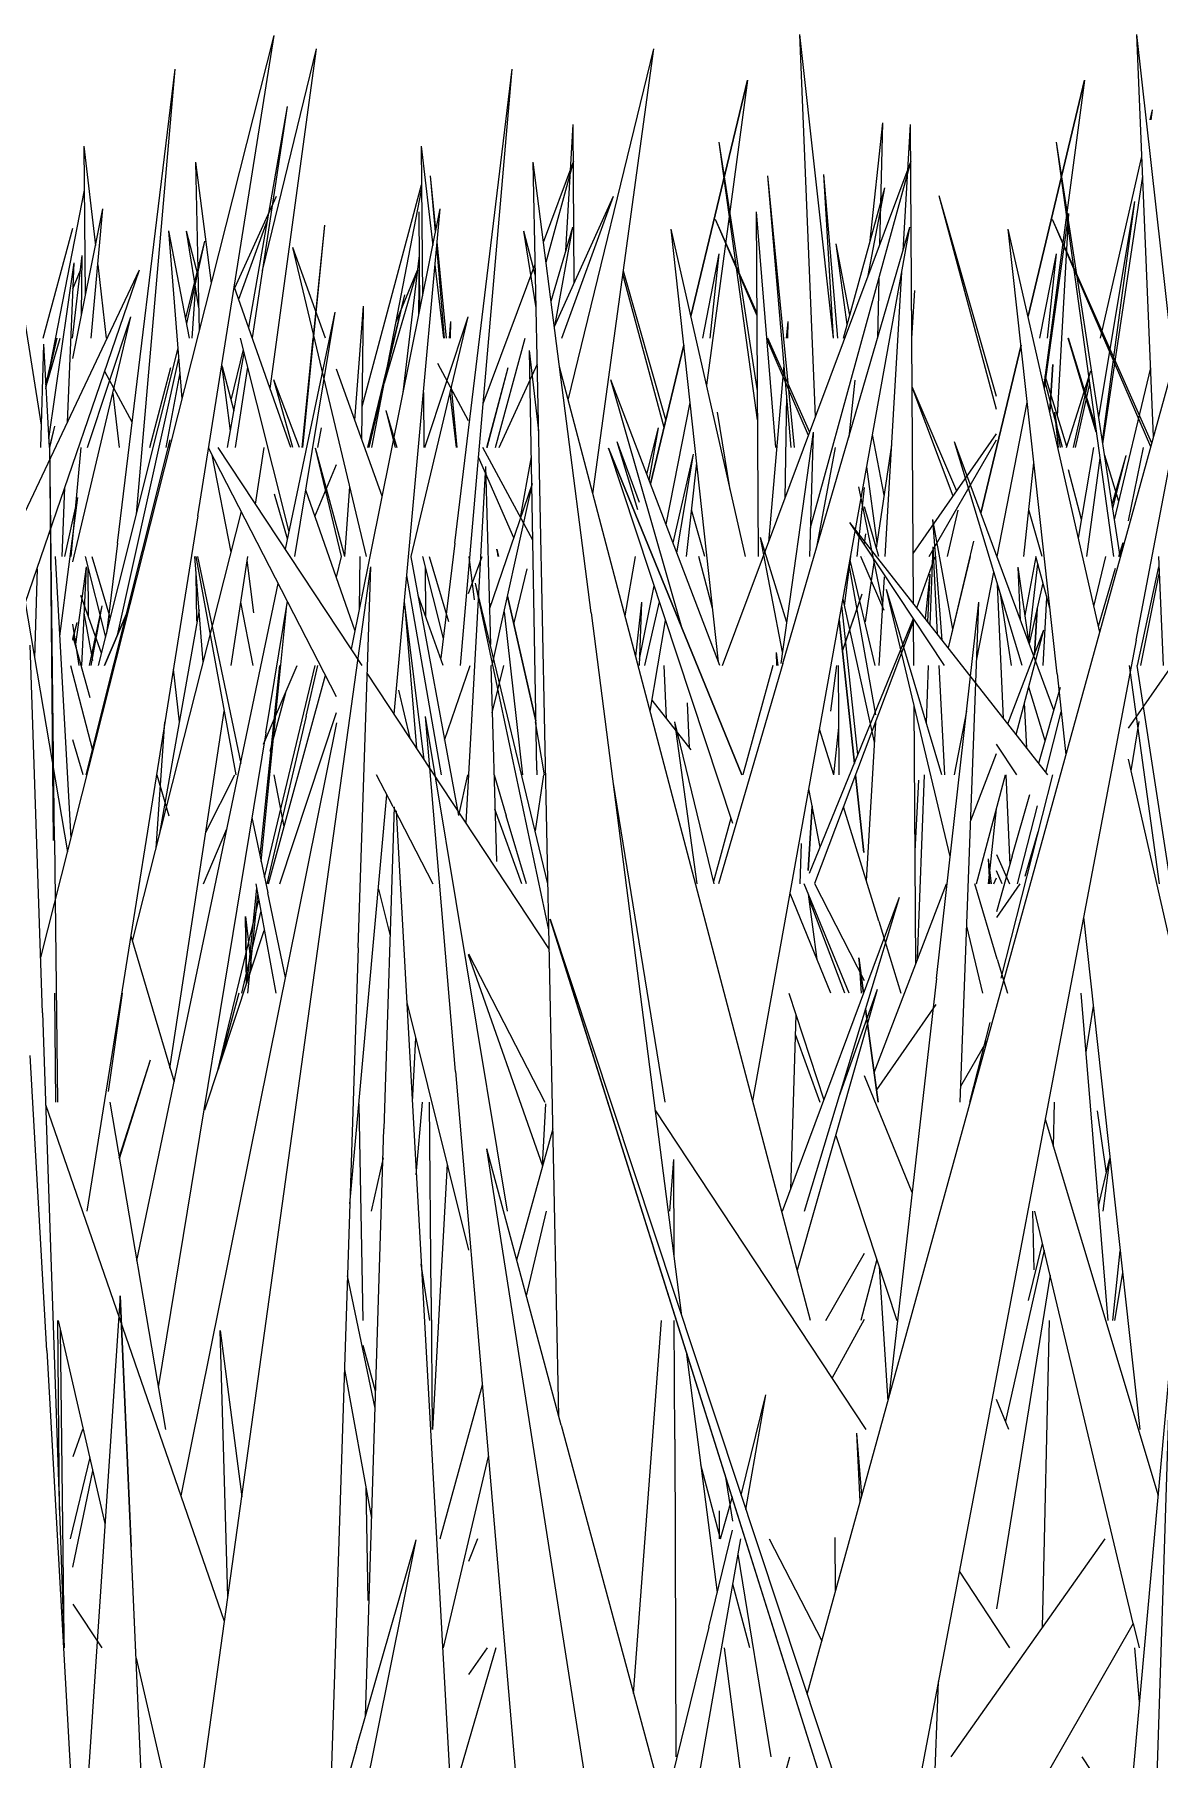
# Model space of a CAD drawing. Header units: millimetres. Extents: x -9575 to 27274, y -4387 to 11354.
# Drawn here: x -7366.38 to -7337.92, y 3072 to 3115.61 of the extents above; entities that cross this region are included whole.
import ezdxf

# ---------------------------------------------------------------- set-up
doc = ezdxf.new("R2010")
doc.units = ezdxf.units.MM
doc.layers.add('G-IMPT', color=8, linetype='Continuous', lineweight=9)

# ---------------------------------------------------------------- blocks, each defined once
blk = doc.blocks.new('Grass Array - 25_dwg-V27-North')
at = {"layer": 'G-IMPT'}
for p, q in [((-7359.255, 3108.592), (-7359.029, 3110.79)), ((-7359.251, 3108.579), (-7359.029, 3110.79)), ((-7359.608, 3105.172), (-7359.324, 3107.931)), ((-7359.593, 3105.172), (-7359.316, 3107.931)), ((-7354.933, 3105.172), (-7354.399, 3107.189)), ((-7354.929, 3105.172), (-7354.399, 3107.189))]:
    blk.add_line(p, q, dxfattribs=at)
blk = doc.blocks.new('Grass Array - 25_dwg-V31-North')
at = {"layer": 'G-IMPT'}
for p, q in [((-7359.255, 3108.592), (-7359.029, 3110.79)), ((-7359.251, 3108.579), (-7359.029, 3110.79)), ((-7359.608, 3105.172), (-7359.324, 3107.931)), ((-7359.593, 3105.172), (-7359.316, 3107.931)), ((-7354.933, 3105.172), (-7354.399, 3107.189)), ((-7354.929, 3105.172), (-7354.399, 3107.189)), ((-7345.936, 3100.03), (-7345.436, 3101.467)), ((-7345.935, 3100.017), (-7345.436, 3101.467))]:
    blk.add_line(p, q, dxfattribs=at)
blk = doc.blocks.new('Grass Array - 25_dwg-V35-North')
at = {"layer": 'G-IMPT'}
for p, q in [((-7359.255, 3108.592), (-7359.029, 3110.79)), ((-7359.251, 3108.579), (-7359.029, 3110.79)), ((-7359.608, 3105.172), (-7359.324, 3107.931)), ((-7359.593, 3105.172), (-7359.316, 3107.931)), ((-7354.933, 3105.172), (-7354.399, 3107.189)), ((-7354.929, 3105.172), (-7354.399, 3107.189)), ((-7345.936, 3100.03), (-7345.436, 3101.467)), ((-7345.935, 3100.017), (-7345.436, 3101.467))]:
    blk.add_line(p, q, dxfattribs=at)
blk = doc.blocks.new('Grass Array - Grass Array-440908-North')
for name in ['Grass Array - 25_dwg-V27-North', 'Grass Array - 25_dwg-V31-North', 'Grass Array - 25_dwg-V35-North', 'Grass Array - 25_dwg-V35-North']:
    blk.add_blockref(name, (0, 0))
blk = doc.blocks.new('Grass Array - 25_dwg-V41-North')
at = {"layer": 'G-IMPT'}
for p, q in [((-7346.62, 3105.946), (-7347.02, 3115.61)), ((-7346.166, 3107.931), (-7347.02, 3115.61)), ((-7360.606, 3109.641), (-7359.241, 3115.249)), ((-7360.417, 3106.658), (-7359.241, 3115.249)), ((-7364.278, 3102.75), (-7362.821, 3114.73)), ((-7363.797, 3103.486), (-7362.821, 3114.73)), ((-7348.344, 3114.454), (-7349.775, 3108.493)), ((-7349.775, 3108.493), (-7348.344, 3114.454)), ((-7348.344, 3114.454), (-7349.378, 3106.743)), ((-7352.936, 3110.144), (-7352.75, 3113.334)), ((-7352.725, 3109.333), (-7352.75, 3113.334)), ((-7344.924, 3113.373), (-7345.252, 3110.328)), ((-7344.924, 3113.373), (-7344.998, 3110.284)), ((-7338.151, 3113.449), (-7338.092, 3113.705)), ((-7338.13, 3113.449), (-7338.092, 3113.705)), ((-7348.088, 3106.602), (-7349.057, 3112.884)), ((-7348.084, 3105.871), (-7349.057, 3112.884)), ((-7365.125, 3112.783), (-7365.091, 3109.001)), ((-7365.125, 3112.783), (-7364.833, 3110.279)), ((-7353.501, 3110.358), (-7352.732, 3112.416)), ((-7353.436, 3109.85), (-7352.732, 3112.416)), ((-7339.415, 3107.931), (-7338.362, 3112.525)), ((-7362.204, 3108.116), (-7362.292, 3112.385)), ((-7361.898, 3109.324), (-7362.292, 3112.385)), ((-7356.223, 3110.676), (-7356.357, 3112.037)), ((-7356.235, 3110.62), (-7356.357, 3112.037)), ((-7346.164, 3107.931), (-7346.409, 3112.067)), ((-7346.055, 3107.931), (-7346.409, 3112.067)), ((-7339.351, 3105.261), (-7338.342, 3112.029)), ((-7366.087, 3106.652), (-7365.115, 3111.67)), ((-7345.913, 3107.931), (-7344.864, 3111.737)), ((-7345.286, 3109.515), (-7344.864, 3111.737)), ((-7365.41, 3107.415), (-7364.648, 3111.199)), ((-7364.944, 3107.931), (-7364.648, 3111.199)), ((-7361.311, 3109.208), (-7360.258, 3111.519)), ((-7356.63, 3108.656), (-7356.645, 3111.124)), ((-7339.455, 3105.939), (-7338.543, 3111.385)), ((-7339.361, 3105.328), (-7338.543, 3111.385)), ((-7366.156, 3107.931), (-7365.41, 3110.716)), ((-7361.209, 3108.916), (-7360.48, 3110.913)), ((-7353.309, 3108.865), (-7352.763, 3110.738)), ((-7353.206, 3108.277), (-7352.763, 3110.738)), ((-7349.075, 3099.754), (-7350.274, 3110.688)), ((-7348.394, 3102.413), (-7350.274, 3110.688)), ((-7348.099, 3108.494), (-7349.153, 3110.934)), ((-7348.099, 3108.556), (-7349.153, 3110.934)), ((-7340.828, 3106.657), (-7340.212, 3111.083)), ((-7340.503, 3105.973), (-7340.212, 3111.083)), ((-7362.216, 3108.703), (-7362.529, 3110.634)), ((-7362.233, 3109.51), (-7362.529, 3110.634)), ((-7356.002, 3107.931), (-7356.203, 3110.258)), ((-7355.954, 3107.931), (-7356.193, 3110.369)), ((-7345.817, 3108.28), (-7346.095, 3110.314)), ((-7345.752, 3108.515), (-7346.095, 3110.314)), ((-7365.419, 3107.931), (-7365.17, 3110.02)), ((-7365.186, 3108.525), (-7365.17, 3110.02)), ((-7355.024, 3106.282), (-7353.709, 3109.801)), ((-7349.474, 3107.931), (-7349.055, 3110.061)), ((-7349.286, 3107.931), (-7349.055, 3110.061)), ((-7365.41, 3109.182), (-7365.216, 3109.648)), ((-7364.776, 3109.787), (-7364.56, 3107.931)), ((-7350.451, 3105.677), (-7351.491, 3109.549)), ((-7350.405, 3105.869), (-7351.48, 3109.63)), ((-7345.019, 3109.437), (-7345.055, 3107.931)), ((-7344.186, 3107.931), (-7344.112, 3109.137)), ((-7365.41, 3102.278), (-7363.939, 3108.473)), ((-7365.036, 3105.172), (-7363.939, 3108.473)), ((-7355.883, 3107.931), (-7355.845, 3108.357)), ((-7355.853, 3107.931), (-7355.845, 3108.357)), ((-7366.092, 3106.749), (-7365.808, 3107.931)), ((-7366.089, 3106.693), (-7365.8, 3107.931)), ((-7366.057, 3106.807), (-7365.724, 3107.931)), ((-7361.403, 3106.362), (-7361.091, 3107.646)), ((-7354.719, 3105.172), (-7353.962, 3107.931)), ((-7349.952, 3107.755), (-7350.793, 3104.251)), ((-7350.793, 3104.251), (-7349.952, 3107.755)), ((-7346.796, 3105.475), (-7347.849, 3107.914)), ((-7346.768, 3105.55), (-7347.823, 3107.931)), ((-7339.519, 3105.558), (-7340.229, 3107.931)), ((-7339.528, 3105.689), (-7340.221, 3107.931)), ((-7363.463, 3105.172), (-7362.929, 3107.189)), ((-7363.459, 3105.172), (-7362.929, 3107.189)), ((-7361.418, 3105.59), (-7361.635, 3107.279)), ((-7361.33, 3106.085), (-7361.625, 3107.204)), ((-7340.621, 3107.265), (-7340.696, 3106.077)), ((-7340.696, 3106.077), (-7340.621, 3107.265)), ((-7339.055, 3103.344), (-7338.141, 3107.183)), ((-7363.906, 3105.805), (-7364.6, 3107.092)), ((-7359.838, 3105.172), (-7360.326, 3106.877)), ((-7359.675, 3105.172), (-7360.326, 3106.877)), ((-7345.624, 3106.875), (-7345.78, 3105.433)), ((-7340.372, 3105.172), (-7340.828, 3106.891)), ((-7340.263, 3105.197), (-7340.815, 3106.982)), ((-7340.271, 3105.172), (-7339.659, 3107.11)), ((-7340.094, 3105.172), (-7339.7, 3106.926)), ((-7340.047, 3105.172), (-7339.679, 3106.778)), ((-7364.398, 3106.541), (-7364.238, 3105.172)), ((-7355.683, 3105.172), (-7355.832, 3106.692)), ((-7350.4, 3103.222), (-7349.793, 3106.307)), ((-7343.048, 3104.068), (-7344.178, 3106.702)), ((-7343.14, 3103.937), (-7344.178, 3106.692)), ((-7348.776, 3104.096), (-7349.1, 3106.06)), ((-7359.207, 3105.172), (-7359.119, 3105.664)), ((-7344.882, 3103.96), (-7345.175, 3105.498)), ((-7344.151, 3102.488), (-7342.042, 3105.51)), ((-7365.445, 3102.413), (-7365.194, 3105.172)), ((-7351.07, 3103.781), (-7351.637, 3105.308)), ((-7351.118, 3103.596), (-7351.637, 3105.308)), ((-7346.59, 3102.653), (-7346.111, 3105.172)), ((-7345.08, 3102.625), (-7344.693, 3105.229)), ((-7343.743, 3102.413), (-7342.042, 3105.36)), ((-7339.969, 3102.874), (-7339.584, 3105.172)), ((-7338.701, 3103.312), (-7338.321, 3105.172)), ((-7354.082, 3103.401), (-7353.808, 3104.929)), ((-7349.882, 3102.413), (-7349.626, 3104.78)), ((-7345.06, 3102.758), (-7345.323, 3104.677)), ((-7339.889, 3103.352), (-7340.221, 3104.606)), ((-7339.755, 3102.413), (-7339.419, 3104.902)), ((-7338.946, 3103.804), (-7339.306, 3104.97)), ((-7345.566, 3102.413), (-7345.38, 3104.161)), ((-7349.416, 3102.413), (-7349.754, 3103.595)), ((-7343.28, 3102.413), (-7343.008, 3103.587)), ((-7345.38, 3102.745), (-7345.35, 3102.986)), ((-7365.092, 3102.413), (-7364.579, 3100.373)), ((-7364.922, 3102.413), (-7364.459, 3100.854)), ((-7364.278, 3102.75), (-7364.556, 3100.467)), ((-7349.224, 3101.108), (-7349.574, 3102.413)), ((-7345.887, 3101.165), (-7345.724, 3102.413)), ((-7344.885, 3101.049), (-7345.473, 3102.413)), ((-7345.378, 3102.413), (-7345.38, 3102.416)), ((-7344.057, 3101.117), (-7343.591, 3102.413)), ((-7341.319, 3100.925), (-7341.041, 3102.402)), ((-7339.577, 3101.151), (-7339.277, 3102.413)), ((-7365.028, 3102.16), (-7365.017, 3100.907)), ((-7362.266, 3100.776), (-7362.287, 3101.967)), ((-7360.825, 3100.985), (-7360.997, 3102.324)), ((-7345.091, 3098.413), (-7345.767, 3102.21)), ((-7345.114, 3099.654), (-7345.747, 3102.317)), ((-7345.357, 3100.759), (-7345.134, 3102.263)), ((-7341.222, 3100.261), (-7340.994, 3102.226)), ((-7351.069, 3099.816), (-7350.704, 3101.675)), ((-7341.211, 3100.201), (-7340.864, 3101.745)), ((-7364.68, 3099.972), (-7365.205, 3101.43)), ((-7351.169, 3099.897), (-7351.015, 3101.259)), ((-7351.075, 3099.654), (-7351.015, 3101.259)), ((-7345.546, 3097.406), (-7345.952, 3101.178)), ((-7345.131, 3097.716), (-7345.924, 3101.335)), ((-7341.01, 3101.098), (-7341.084, 3099.926)), ((-7341.084, 3099.926), (-7341.01, 3101.098)), ((-7340.864, 3099.654), (-7340.766, 3101.376)), ((-7364.898, 3099.784), (-7365.118, 3100.979)), ((-7362.865, 3099.563), (-7362.714, 3098.237)), ((-7350.392, 3098.319), (-7350.452, 3099.654)), ((-7346.233, 3098.505), (-7346.083, 3099.654)), ((-7349.768, 3097.523), (-7350.754, 3098.781)), ((-7349.806, 3097.572), (-7349.861, 3098.713)), ((-7346.156, 3096.895), (-7346.028, 3098.093)), ((-7363.283, 3096.895), (-7362.975, 3095.858)), ((-7342.042, 3094.881), (-7341.712, 3094.136)), ((-7341.899, 3094.136), (-7342.042, 3094.466))]:
    blk.add_line(p, q, dxfattribs=at)
blk = doc.blocks.new('Grass Array - Grass Array-V47-North')
blk.add_blockref('Grass Array - 25_dwg-V41-North', (0, 0))
blk = doc.blocks.new('Grass Array - 25_dwg-V48-North')
at = {"layer": 'G-IMPT'}
for p, q in [((-7366.22, 3092.277), (-7360.311, 3115.587)), ((-7362.246, 3103.442), (-7360.311, 3115.587)), ((-7338.069, 3105.442), (-7338.49, 3115.61)), ((-7337.636, 3107.931), (-7338.49, 3115.61)), ((-7352.873, 3106.362), (-7350.711, 3115.249)), ((-7352.251, 3103.999), (-7350.711, 3115.249)), ((-7355.748, 3102.75), (-7354.29, 3114.73)), ((-7355.6, 3099.654), (-7354.29, 3114.73)), ((-7367.596, 3114.471), (-7366.208, 3105.73)), ((-7339.814, 3114.454), (-7341.245, 3108.493)), ((-7341.245, 3108.493), (-7339.814, 3114.454)), ((-7339.814, 3114.454), (-7340.848, 3106.743)), ((-7360.958, 3108.2), (-7359.973, 3113.79)), ((-7360.866, 3107.937), (-7359.973, 3113.79)), ((-7344.406, 3110.144), (-7344.22, 3113.334)), ((-7344.143, 3101.227), (-7344.22, 3113.334)), ((-7338.912, 3102.413), (-7340.527, 3112.884)), ((-7339.073, 3102.413), (-7340.527, 3112.884)), ((-7356.595, 3112.783), (-7356.561, 3109.001)), ((-7356.595, 3112.783), (-7356.303, 3110.279)), ((-7348.972, 3099.654), (-7344.202, 3112.416)), ((-7346.745, 3103.144), (-7344.202, 3112.416)), ((-7353.11, 3080.677), (-7353.762, 3112.385)), ((-7352.295, 3100.985), (-7353.762, 3112.385)), ((-7347.152, 3105.172), (-7347.827, 3112.037)), ((-7347.234, 3105.172), (-7347.827, 3112.037)), ((-7358.087, 3106.208), (-7356.586, 3111.813)), ((-7357.844, 3105.172), (-7356.585, 3111.67)), ((-7346.833, 3073.653), (-7336.334, 3111.737)), ((-7338.508, 3100.295), (-7336.334, 3111.737)), ((-7358.36, 3100.067), (-7356.118, 3111.199)), ((-7357.276, 3098.425), (-7356.118, 3111.199)), ((-7353.227, 3108.229), (-7351.728, 3111.519)), ((-7353.039, 3107.931), (-7351.728, 3111.519)), ((-7347.622, 3105.172), (-7348.115, 3111.124)), ((-7348.063, 3102.413), (-7348.115, 3111.124)), ((-7342.042, 3106.454), (-7343.493, 3111.529)), ((-7342.042, 3106.126), (-7343.493, 3111.529)), ((-7359.608, 3105.172), (-7359.029, 3110.79)), ((-7359.593, 3105.172), (-7359.029, 3110.79)), ((-7348.205, 3088.649), (-7344.233, 3110.738)), ((-7347.447, 3099.712), (-7344.233, 3110.738)), ((-7340.511, 3099.446), (-7341.743, 3110.688)), ((-7339.43, 3100.504), (-7341.743, 3110.688)), ((-7338.14, 3105.184), (-7340.623, 3110.934)), ((-7338.115, 3105.274), (-7340.623, 3110.934)), ((-7362.641, 3106.395), (-7362.98, 3110.645)), ((-7362.453, 3107.931), (-7362.98, 3110.645)), ((-7362.552, 3108.44), (-7362.064, 3110.382)), ((-7362.526, 3108.304), (-7362.064, 3110.382)), ((-7353.686, 3108.703), (-7353.999, 3110.634)), ((-7353.703, 3109.51), (-7353.999, 3110.634)), ((-7366.017, 3105.39), (-7365.377, 3109.839)), ((-7365.54, 3105.807), (-7365.377, 3109.839)), ((-7357.976, 3102.413), (-7359.843, 3110.224)), ((-7359.017, 3107.931), (-7359.843, 3110.224)), ((-7357.052, 3106.563), (-7356.64, 3110.02)), ((-7356.656, 3108.525), (-7356.64, 3110.02)), ((-7340.944, 3107.931), (-7340.525, 3110.061)), ((-7340.755, 3107.931), (-7340.525, 3110.061)), ((-7366.971, 3102.777), (-7363.719, 3109.662)), ((-7366.61, 3101.23), (-7363.719, 3109.662)), ((-7357.527, 3106.807), (-7356.686, 3109.648)), ((-7357.229, 3108.345), (-7356.686, 3109.648)), ((-7356.246, 3109.787), (-7356.03, 3107.931)), ((-7344.857, 3102.413), (-7344.438, 3109.598)), ((-7362.392, 3107.931), (-7362.305, 3109.163)), ((-7359.896, 3105.172), (-7361.322, 3109.239)), ((-7357.943, 3105.172), (-7357.012, 3109.031)), ((-7357.915, 3105.172), (-7357.012, 3109.031)), ((-7360.029, 3102.597), (-7358.775, 3108.593)), ((-7359.791, 3102.413), (-7358.775, 3108.593)), ((-7358.271, 3105.859), (-7358.054, 3108.739)), ((-7358.098, 3105.381), (-7358.054, 3108.739)), ((-7356.848, 3102.413), (-7355.409, 3108.473)), ((-7356.506, 3105.172), (-7355.409, 3108.473)), ((-7347.353, 3107.931), (-7347.315, 3108.357)), ((-7347.323, 3107.931), (-7347.315, 3108.357)), ((-7366.15, 3107.781), (-7366.224, 3105.172)), ((-7366.15, 3107.781), (-7366.004, 3105.172)), ((-7364.76, 3099.654), (-7362.743, 3107.679)), ((-7359.937, 3103.035), (-7361.162, 3107.931)), ((-7353.671, 3097.012), (-7353.854, 3107.623)), ((-7353.622, 3105.589), (-7353.854, 3107.623)), ((-7341.422, 3107.755), (-7342.44, 3103.512)), ((-7342.44, 3103.512), (-7341.422, 3107.755)), ((-7364.278, 3100.422), (-7362.723, 3107.42)), ((-7361.491, 3105.172), (-7361.07, 3107.563)), ((-7361.288, 3105.172), (-7360.979, 3107.197)), ((-7355.396, 3105.841), (-7356.176, 3107.29)), ((-7354.933, 3105.172), (-7354.399, 3107.189)), ((-7354.929, 3105.172), (-7354.399, 3107.189)), ((-7354.62, 3105.172), (-7353.657, 3107.286)), ((-7346.743, 3083.1), (-7353.095, 3107.204)), ((-7347.805, 3102.775), (-7347.413, 3107.246)), ((-7363.043, 3105.172), (-7362.694, 3107.06)), ((-7357.58, 3103.941), (-7358.734, 3107.145)), ((-7350.004, 3100.62), (-7351.796, 3106.877)), ((-7349.037, 3099.654), (-7351.796, 3106.877)), ((-7356.538, 3106.563), (-7356.526, 3105.172)), ((-7355.868, 3106.541), (-7355.708, 3105.172)), ((-7347.392, 3103.88), (-7347.347, 3106.487)), ((-7342.029, 3102.413), (-7341.263, 3106.307)), ((-7357.489, 3106.106), (-7357.254, 3105.172)), ((-7357.489, 3106.106), (-7357.211, 3105.172)), ((-7340.423, 3105.172), (-7340.57, 3106.06)), ((-7340.472, 3105.172), (-7340.57, 3106.06)), ((-7365.999, 3105.172), (-7365.864, 3105.712)), ((-7365.986, 3105.172), (-7365.864, 3105.712)), ((-7350.887, 3104.497), (-7350.589, 3105.664)), ((-7350.826, 3104.338), (-7350.589, 3105.664)), ((-7347.492, 3099.712), (-7346.672, 3105.56)), ((-7346.767, 3102.413), (-7346.672, 3105.56)), ((-7365.899, 3095.231), (-7365.991, 3105.256)), ((-7365.872, 3095.231), (-7365.991, 3105.256)), ((-7365.067, 3096.895), (-7362.948, 3105.365)), ((-7362.988, 3105.172), (-7362.948, 3105.365)), ((-7358.734, 3098.863), (-7361.972, 3105.161)), ((-7358.087, 3099.654), (-7361.728, 3105.172)), ((-7360.782, 3103.738), (-7360.564, 3105.172)), ((-7358.607, 3102.413), (-7359.265, 3105.148)), ((-7358.526, 3102.413), (-7359.265, 3105.148)), ((-7353.771, 3102.824), (-7355.036, 3105.172)), ((-7351.854, 3105.155), (-7348.718, 3095.669)), ((-7351.854, 3105.155), (-7348.485, 3096.895)), ((-7348.485, 3096.895), (-7351.854, 3105.155)), ((-7350.223, 3102.759), (-7349.705, 3105.004)), ((-7350.126, 3102.506), (-7349.705, 3105.004)), ((-7340.592, 3098.532), (-7343.107, 3105.308)), ((-7341.391, 3099.654), (-7343.107, 3105.308)), ((-7361.403, 3102.524), (-7361.881, 3104.983)), ((-7359.282, 3103.423), (-7358.734, 3104.737)), ((-7354.969, 3104.691), (-7355.466, 3095.682)), ((-7354.251, 3102.882), (-7355.142, 3104.923)), ((-7354.969, 3104.691), (-7354.844, 3100.187)), ((-7341.352, 3102.413), (-7341.096, 3104.78)), ((-7339.115, 3103.73), (-7338.764, 3104.963)), ((-7339.1, 3103.637), (-7338.764, 3104.963)), ((-7367.162, 3104.478), (-7365.543, 3094.944)), ((-7365.677, 3102.413), (-7365.606, 3104.158)), ((-7358.53, 3102.413), (-7358.397, 3104.174)), ((-7354.869, 3101.08), (-7353.779, 3104.256)), ((-7354.803, 3099.654), (-7353.779, 3104.256)), ((-7344.925, 3101.248), (-7345.526, 3104.176)), ((-7365.739, 3100.398), (-7365.28, 3103.904)), ((-7365.608, 3102.413), (-7365.28, 3103.904)), ((-7359.973, 3102.862), (-7360.309, 3103.992)), ((-7358.267, 3100.529), (-7359.515, 3104.089)), ((-7362.246, 3103.442), (-7365.049, 3085.859)), ((-7363.899, 3092.686), (-7361.143, 3103.548)), ((-7343.355, 3099.654), (-7345.751, 3103.276)), ((-7340.745, 3096.895), (-7345.751, 3103.276)), ((-7345.019, 3102.413), (-7345.38, 3103.667)), ((-7343.413, 3100.297), (-7343.649, 3103.348)), ((-7343.145, 3100.577), (-7343.649, 3103.348)), ((-7340.886, 3102.413), (-7341.224, 3103.595)), ((-7347.452, 3099.995), (-7348.01, 3102.89)), ((-7347.347, 3100.742), (-7348.01, 3102.89)), ((-7365.851, 3102.413), (-7365.454, 3095.296)), ((-7362.109, 3099.743), (-7362.322, 3102.413)), ((-7362.292, 3102.413), (-7361.283, 3096.895)), ((-7362.253, 3102.413), (-7361.161, 3097.182)), ((-7361.403, 3099.654), (-7360.984, 3102.413)), ((-7358.734, 3101.889), (-7358.608, 3102.413)), ((-7358.155, 3101.082), (-7358.138, 3102.413)), ((-7355.646, 3095.865), (-7356.85, 3102.402)), ((-7356.562, 3102.413), (-7356.041, 3100.34)), ((-7356.392, 3102.413), (-7355.905, 3100.773)), ((-7355.748, 3102.75), (-7356.102, 3099.839)), ((-7355.396, 3101.476), (-7355.054, 3102.413)), ((-7355.387, 3102.413), (-7355.259, 3101.317)), ((-7354.681, 3102.597), (-7354.66, 3102.413)), ((-7354.681, 3102.597), (-7354.639, 3102.413)), ((-7354.639, 3102.413), (-7354.681, 3102.597)), ((-7351.438, 3100.917), (-7351.171, 3102.413)), ((-7343.721, 3100.689), (-7343.648, 3102.655)), ((-7343.534, 3100.451), (-7343.648, 3102.655)), ((-7343.259, 3100.1), (-7342.612, 3102.798)), ((-7343.259, 3100.1), (-7342.704, 3102.413)), ((-7340.694, 3101.108), (-7341.044, 3102.413)), ((-7338.946, 3102.413), (-7338.841, 3102.771)), ((-7338.931, 3102.413), (-7338.841, 3102.771)), ((-7337.944, 3102.413), (-7337.83, 3099.654)), ((-7366.311, 3102.103), (-7366.375, 3099.845)), ((-7365.329, 3100.197), (-7365.065, 3102.149)), ((-7365.179, 3099.654), (-7365.065, 3102.149)), ((-7364.146, 3056.935), (-7357.872, 3102.153)), ((-7358.187, 3092.52), (-7357.872, 3102.153)), ((-7356.498, 3102.16), (-7356.487, 3100.907)), ((-7354.25, 3100.705), (-7353.91, 3102.102)), ((-7343.841, 3100.842), (-7343.716, 3101.964)), ((-7343.782, 3100.767), (-7343.716, 3101.964)), ((-7342.539, 3099.816), (-7342.107, 3102.013)), ((-7341.431, 3100.793), (-7341.497, 3102.143)), ((-7341.214, 3100.208), (-7341.497, 3102.143)), ((-7339.463, 3100.648), (-7339.032, 3102.118)), ((-7338.474, 3099.654), (-7337.933, 3102.15)), ((-7338.393, 3099.654), (-7337.926, 3101.977)), ((-7363.79, 3084.612), (-7360.21, 3101.733)), ((-7356.084, 3096.895), (-7356.958, 3101.931)), ((-7353.392, 3094.136), (-7355.217, 3101.741)), ((-7353.363, 3092.977), (-7355.217, 3101.741)), ((-7344.887, 3101.903), (-7345.018, 3099.654)), ((-7343.213, 3094.83), (-7344.825, 3101.575)), ((-7343.422, 3096.895), (-7344.825, 3101.575)), ((-7341.862, 3098.319), (-7342.014, 3101.707)), ((-7364.987, 3099.654), (-7364.662, 3101.164)), ((-7364.945, 3099.654), (-7364.662, 3101.164)), ((-7360.846, 3099.654), (-7361.158, 3101.262)), ((-7360.643, 3094.701), (-7359.992, 3101.188)), ((-7360.524, 3097.956), (-7359.977, 3101.28)), ((-7356.517, 3097.276), (-7357.018, 3101.27)), ((-7356.704, 3097.558), (-7357, 3101.128)), ((-7356.035, 3099.654), (-7356.675, 3101.43)), ((-7354.412, 3101.414), (-7353.693, 3098.259)), ((-7353.693, 3098.259), (-7354.412, 3101.414)), ((-7350.939, 3099.654), (-7350.568, 3101.264)), ((-7345.936, 3100.03), (-7345.436, 3101.467)), ((-7345.935, 3100.017), (-7345.436, 3101.467)), ((-7343.563, 3091.742), (-7342.485, 3101.259)), ((-7342.96, 3088.618), (-7342.485, 3101.259)), ((-7341.66, 3099.654), (-7341.942, 3101.468)), ((-7365.41, 3100.294), (-7365.296, 3100.744)), ((-7365.41, 3100.341), (-7365.296, 3100.744)), ((-7365.243, 3099.654), (-7365.41, 3100.705)), ((-7364.05, 3100.961), (-7364.604, 3099.654)), ((-7364.604, 3099.654), (-7364.05, 3100.961)), ((-7362.215, 3101.067), (-7363.219, 3095.366)), ((-7354.5, 3101.015), (-7354.03, 3096.895)), ((-7352.295, 3100.985), (-7350.008, 3083.22)), ((-7350.802, 3098.501), (-7350.414, 3100.799)), ((-7346.772, 3094.405), (-7344.142, 3100.844)), ((-7346.641, 3094.151), (-7344.121, 3100.812)), ((-7346.018, 3100.811), (-7345.637, 3097.184)), ((-7345.637, 3097.184), (-7346.018, 3100.811)), ((-7344.133, 3099.654), (-7344.141, 3100.842)), ((-7365.41, 3100.39), (-7364.973, 3098.849)), ((-7338.508, 3100.295), (-7344.758, 3067.404)), ((-7341.754, 3098.181), (-7340.842, 3100.555)), ((-7341.544, 3097.913), (-7340.842, 3100.555)), ((-7366.172, 3090.879), (-7366.489, 3100.17)), ((-7347.602, 3099.654), (-7347.61, 3099.986)), ((-7347.566, 3099.654), (-7347.61, 3099.986)), ((-7365.464, 3099.654), (-7364.912, 3097.514)), ((-7360.178, 3099.654), (-7360.674, 3094.847)), ((-7360.587, 3097.665), (-7359.731, 3099.654)), ((-7360.561, 3094.308), (-7359.273, 3099.654)), ((-7360.454, 3094.136), (-7359.016, 3099.411)), ((-7359.504, 3098.377), (-7359.206, 3099.654)), ((-7353.353, 3092.48), (-7357.96, 3099.462)), ((-7356.005, 3097.771), (-7355.359, 3099.654)), ((-7354.83, 3099.654), (-7354.692, 3094.704)), ((-7354.796, 3098.458), (-7354.505, 3099.654)), ((-7347.447, 3099.712), (-7349.073, 3094.136)), ((-7347.703, 3099.654), (-7348.459, 3096.895)), ((-7346.02, 3096.895), (-7346.039, 3099.654)), ((-7343.814, 3098.204), (-7343.76, 3099.654)), ((-7343.351, 3096.895), (-7343.493, 3099.654)), ((-7340.511, 3099.446), (-7340.287, 3097.397)), ((-7338.701, 3098.074), (-7337.599, 3099.654)), ((-7338.69, 3099.654), (-7337.924, 3094.136)), ((-7337.403, 3092.635), (-7338.486, 3099.654)), ((-7360.027, 3098.967), (-7360.425, 3097.483)), ((-7357.169, 3099.036), (-7356.879, 3097.824)), ((-7340.814, 3097.751), (-7341.226, 3099.109)), ((-7340.974, 3097.187), (-7340.427, 3099.113)), ((-7361.915, 3096.282), (-7361.577, 3098.505)), ((-7360.173, 3094.136), (-7358.734, 3098.467)), ((-7344.085, 3092.114), (-7344.127, 3098.652)), ((-7342.797, 3098.504), (-7343.114, 3096.895)), ((-7341.276, 3097.572), (-7341.331, 3098.713)), ((-7340.793, 3096.956), (-7340.406, 3098.483)), ((-7363.303, 3095.038), (-7363.077, 3098.23)), ((-7358.734, 3098.209), (-7362.671, 3078.662)), ((-7359.504, 3098.377), (-7360.496, 3094.136)), ((-7355.723, 3089.394), (-7356.489, 3098.368)), ((-7354.408, 3085.859), (-7356.489, 3098.368)), ((-7353.475, 3096.895), (-7353.706, 3098.236)), ((-7349.616, 3094.136), (-7350.178, 3098.232)), ((-7349.185, 3094.136), (-7350.178, 3098.232)), ((-7346.161, 3096.895), (-7346.516, 3098.044)), ((-7345.102, 3098.218), (-7345.336, 3094.216)), ((-7338.634, 3096.997), (-7338.434, 3098.24)), ((-7365.147, 3096.895), (-7365.41, 3097.782)), ((-7360.524, 3097.956), (-7363.245, 3081.401)), ((-7341.53, 3096.895), (-7342.042, 3097.668)), ((-7342.692, 3095.738), (-7342.042, 3097.432)), ((-7337.358, 3091.377), (-7338.701, 3097.293)), ((-7362.043, 3095.442), (-7361.306, 3096.895)), ((-7360.057, 3095.591), (-7360.31, 3096.895)), ((-7357.307, 3096.087), (-7357.722, 3096.895)), ((-7355.646, 3095.865), (-7355.417, 3096.895)), ((-7354.753, 3096.895), (-7354.445, 3095.858)), ((-7353.497, 3096.895), (-7353.714, 3095.476)), ((-7353.671, 3097.012), (-7353.669, 3096.895)), ((-7351.746, 3096.726), (-7350.433, 3088.618)), ((-7345.606, 3096.887), (-7345.4, 3094.927)), ((-7345.4, 3094.927), (-7345.606, 3096.887)), ((-7344.103, 3094.963), (-7344.004, 3096.759)), ((-7344.037, 3092.239), (-7343.863, 3096.895)), ((-7342.547, 3094.136), (-7341.814, 3096.895)), ((-7341.926, 3091.755), (-7340.618, 3096.895)), ((-7341.696, 3094.619), (-7341.798, 3096.895)), ((-7362.949, 3089.479), (-7361.915, 3096.282)), ((-7358.399, 3086.047), (-7357.461, 3096.387)), ((-7346.502, 3095.065), (-7346.786, 3096.539)), ((-7341.642, 3094.837), (-7341.199, 3096.395)), ((-7357.28, 3096.087), (-7357.537, 3087.942)), ((-7357.307, 3096.087), (-7356.304, 3094.136)), ((-7357.231, 3095.983), (-7355.835, 3070.938)), ((-7354.048, 3094.136), (-7354.729, 3096.028)), ((-7353.933, 3094.136), (-7354.445, 3095.858)), ((-7346.703, 3096.105), (-7346.805, 3094.471)), ((-7346.805, 3094.471), (-7346.703, 3096.105)), ((-7345.022, 3093.198), (-7345.911, 3096.081)), ((-7342.246, 3094.136), (-7342.042, 3096.031)), ((-7341.507, 3094.136), (-7341.008, 3096.106)), ((-7362.105, 3094.136), (-7361.508, 3095.525)), ((-7360.876, 3095.814), (-7360.478, 3093.907)), ((-7348.76, 3095.798), (-7349.199, 3094.197)), ((-7341.314, 3094.329), (-7340.984, 3095.456)), ((-7365.872, 3095.231), (-7365.794, 3088.618)), ((-7346.987, 3095.154), (-7347.017, 3094.136)), ((-7342.172, 3094.136), (-7342.243, 3094.771)), ((-7342.215, 3094.136), (-7342.243, 3094.771)), ((-7341.642, 3094.837), (-7342.042, 3093.431)), ((-7360.779, 3094.136), (-7360.275, 3091.377)), ((-7345.765, 3091.377), (-7346.905, 3094.136)), ((-7345.38, 3091.689), (-7346.634, 3094.136)), ((-7345.139, 3089.371), (-7343.308, 3094.136)), ((-7342.024, 3092.235), (-7342.594, 3094.136)), ((-7342.11, 3094.136), (-7342.042, 3094.287)), ((-7341.449, 3094.136), (-7342.042, 3093.287)), ((-7361.74, 3089.421), (-7360.703, 3093.721)), ((-7360.759, 3094.025), (-7361.006, 3091.63)), ((-7360.977, 3091.377), (-7360.728, 3093.857)), ((-7360.031, 3091.768), (-7360.478, 3093.907)), ((-7357.678, 3094), (-7357.383, 3092.824)), ((-7347.457, 3085.859), (-7344.497, 3093.803)), ((-7346.233, 3091.377), (-7347.261, 3093.897)), ((-7346.233, 3091.377), (-7347.261, 3093.897)), ((-7346.901, 3085.859), (-7344.497, 3093.803)), ((-7346.578, 3092.222), (-7346.798, 3093.876)), ((-7345.875, 3091.377), (-7346.781, 3093.749)), ((-7360.655, 3093.457), (-7361.141, 3091.377)), ((-7361.04, 3093.316), (-7360.885, 3091.994)), ((-7361.04, 3093.316), (-7361.011, 3091.615)), ((-7361.011, 3091.615), (-7361.04, 3093.316)), ((-7353.335, 3093.244), (-7338.654, 3049.012)), ((-7353.335, 3093.244), (-7350.717, 3084.934)), ((-7339.078, 3048), (-7353.335, 3093.244)), ((-7339.838, 3093.299), (-7338.417, 3080.341)), ((-7363.939, 3092.821), (-7362.845, 3089.13)), ((-7362.072, 3088.421), (-7360.564, 3092.96)), ((-7345.022, 3093.198), (-7344.46, 3091.377)), ((-7342.388, 3091.377), (-7342.793, 3093.069)), ((-7358.187, 3092.52), (-7359.307, 3058.27)), ((-7355.396, 3092.371), (-7353.466, 3088.618)), ((-7353.521, 3087.003), (-7355.396, 3092.346)), ((-7345.523, 3092.269), (-7345.465, 3091.377)), ((-7345.523, 3092.269), (-7345.405, 3091.377)), ((-7345.405, 3091.377), (-7345.523, 3092.269)), ((-7342.024, 3092.235), (-7341.767, 3091.377)), ((-7343.563, 3091.742), (-7344.762, 3081.166)), ((-7365.838, 3088.618), (-7365.863, 3091.377)), ((-7364.162, 3091.377), (-7364.515, 3088.887)), ((-7361.205, 3091.377), (-7361.733, 3089.441)), ((-7356.961, 3091.135), (-7355.396, 3084.879)), ((-7347.299, 3091.377), (-7346.406, 3088.679)), ((-7347.08, 3084.377), (-7345.049, 3091.474)), ((-7346.031, 3088.735), (-7345.049, 3091.474)), ((-7343.577, 3091.087), (-7345.081, 3088.932)), ((-7339.666, 3088.525), (-7339.901, 3091.377)), ((-7339.778, 3089.885), (-7339.591, 3091.049)), ((-7366.172, 3090.879), (-7365.624, 3074.823)), ((-7347.117, 3090.829), (-7347.251, 3086.411)), ((-7345.352, 3090.979), (-7345.039, 3088.618)), ((-7345.039, 3088.618), (-7345.352, 3090.979)), ((-7342.211, 3090.634), (-7342.724, 3088.618)), ((-7356.739, 3090.247), (-7356.821, 3088.624)), ((-7347.132, 3090.334), (-7346.514, 3088.618)), ((-7342.945, 3089.019), (-7342.278, 3090.173)), ((-7366.064, 3082.336), (-7366.485, 3089.802)), ((-7364.233, 3087.223), (-7363.444, 3089.692)), ((-7364.228, 3087.194), (-7363.444, 3089.692)), ((-7355.723, 3089.394), (-7352.594, 3052.752)), ((-7344.176, 3086.335), (-7345.38, 3089.285)), ((-7344.176, 3086.335), (-7345.38, 3089.285)), ((-7361.572, 3075.486), (-7366.093, 3088.553)), ((-7364.47, 3088.618), (-7363.065, 3080.341)), ((-7358.17, 3088.566), (-7358.072, 3083.1)), ((-7356.718, 3086.781), (-7356.559, 3088.618)), ((-7356.345, 3083.682), (-7356.387, 3088.618)), ((-7353.526, 3087.016), (-7353.445, 3088.577)), ((-7353.526, 3087.016), (-7353.445, 3088.577)), ((-7345.343, 3080.341), (-7350.678, 3088.427)), ((-7340.6, 3087.488), (-7340.575, 3088.618)), ((-7339.221, 3083.1), (-7339.666, 3088.525)), ((-7340.809, 3088.185), (-7337.956, 3078.671)), ((-7339.26, 3086.825), (-7339.491, 3088.402)), ((-7358.007, 3073.084), (-7357.537, 3087.942)), ((-7354.176, 3084.63), (-7353.26, 3087.952)), ((-7346.107, 3087.775), (-7344.562, 3083.1)), ((-7357.56, 3087.212), (-7357.86, 3085.859)), ((-7348.763, 3048), (-7354.932, 3087.437)), ((-7353.05, 3080.453), (-7354.932, 3087.437)), ((-7350.306, 3085.859), (-7350.208, 3087.165)), ((-7350.198, 3084.698), (-7350.208, 3087.165)), ((-7339.458, 3085.993), (-7339.18, 3087.165)), ((-7339.172, 3087.225), (-7339.35, 3085.859)), ((-7355.941, 3087.058), (-7356.311, 3080.341)), ((-7353.93, 3083.72), (-7353.424, 3085.859)), ((-7341.131, 3085.859), (-7341.098, 3084.381)), ((-7338.581, 3075.441), (-7341.07, 3085.859)), ((-7341.236, 3083.601), (-7340.876, 3085.048)), ((-7356.373, 3083.1), (-7356.592, 3084.521)), ((-7339.078, 3048), (-7350.717, 3084.934)), ((-7346.361, 3083.1), (-7345.38, 3084.801)), ((-7345.07, 3084.637), (-7345.478, 3083.1)), ((-7340.834, 3084.873), (-7341.817, 3080.553)), ((-7339.101, 3083.1), (-7338.913, 3084.86)), ((-7357.76, 3080.886), (-7358.458, 3084.23)), ((-7345.013, 3084.464), (-7344.79, 3081.063)), ((-7340.685, 3084.247), (-7342.042, 3075.811)), ((-7338.852, 3084.303), (-7339.058, 3083.1)), ((-7364.211, 3083.72), (-7365.171, 3069.306)), ((-7364.211, 3083.72), (-7363.931, 3077.389)), ((-7363.33, 3063.788), (-7364.211, 3083.72)), ((-7356.345, 3083.682), (-7356.317, 3080.341)), ((-7365.743, 3078.308), (-7365.787, 3083.1)), ((-7365.782, 3083.1), (-7364.594, 3077.969)), ((-7365.725, 3082.856), (-7365.633, 3075.093)), ((-7361.485, 3076.114), (-7361.679, 3082.844)), ((-7361.679, 3082.844), (-7361.134, 3078.64)), ((-7351.221, 3073.668), (-7350.513, 3083.1)), ((-7350.181, 3080.102), (-7350.192, 3083.1)), ((-7346.199, 3081.64), (-7345.38, 3083.136)), ((-7340.875, 3075.343), (-7340.7, 3083.1)), ((-7366.064, 3082.336), (-7364.127, 3048)), ((-7357.747, 3081.316), (-7358.06, 3082.468)), ((-7349.892, 3082.317), (-7349.107, 3076.219)), ((-7337.63, 3082.278), (-7339.803, 3058.27)), ((-7338.701, 3049.589), (-7337.63, 3082.278)), ((-7358.536, 3081.861), (-7357.848, 3078.1)), ((-7356.119, 3077.582), (-7355.046, 3081.471)), ((-7348.501, 3078.68), (-7347.876, 3081.222)), ((-7348.383, 3078.324), (-7347.876, 3081.222)), ((-7341.731, 3080.341), (-7342.042, 3081.103)), ((-7341.731, 3080.341), (-7342.042, 3081.103)), ((-7365.165, 3080.341), (-7365.41, 3079.654)), ((-7353.05, 3080.453), (-7344.303, 3048)), ((-7345.446, 3078.682), (-7345.575, 3080.25)), ((-7345.491, 3078.52), (-7345.575, 3080.25)), ((-7350.181, 3080.102), (-7350.15, 3072.065)), ((-7364.98, 3079.636), (-7365.471, 3077.582)), ((-7365.41, 3076.864), (-7364.901, 3079.295)), ((-7356.034, 3074.823), (-7354.891, 3079.656)), ((-7349.022, 3077.582), (-7349.523, 3079.453)), ((-7357.996, 3078.908), (-7357.944, 3076.02)), ((-7348.906, 3079.189), (-7348.718, 3078.025)), ((-7349.023, 3077.582), (-7348.718, 3078.651)), ((-7349.046, 3077.582), (-7349.048, 3078.287)), ((-7358.734, 3067.561), (-7356.724, 3077.551)), ((-7358.231, 3072.301), (-7356.724, 3077.551)), ((-7355.169, 3077.582), (-7355.396, 3077.002)), ((-7349.963, 3069.306), (-7348.513, 3077.582)), ((-7349.322, 3075.345), (-7348.718, 3077.8)), ((-7347.791, 3077.582), (-7346.462, 3074.997)), ((-7346.119, 3077.582), (-7346.121, 3077.614)), ((-7346.111, 3076.271), (-7346.121, 3077.614)), ((-7343.185, 3072.065), (-7339.296, 3077.582)), ((-7363.33, 3063.788), (-7363.931, 3077.389)), ((-7348.582, 3077.189), (-7347.752, 3072.065)), ((-7341.701, 3074.823), (-7342.98, 3076.761)), ((-7348.282, 3074.823), (-7348.714, 3076.435)), ((-7365.41, 3075.93), (-7364.672, 3074.823)), ((-7349.322, 3075.345), (-7350.444, 3070.785)), ((-7338.581, 3075.441), (-7343.695, 3066.547)), ((-7338.581, 3075.441), (-7338.433, 3074.823)), ((-7363.806, 3074.562), (-7362.59, 3069.306)), ((-7354.703, 3074.823), (-7357.115, 3066.547)), ((-7354.927, 3074.823), (-7355.396, 3074.151)), ((-7348.927, 3074.823), (-7348.217, 3069.306)), ((-7338.429, 3073.454), (-7338.541, 3074.823)), ((-7343.858, 3064.692), (-7343.51, 3073.975)), ((-7358.231, 3072.301), (-7358.734, 3070.551)), ((-7348.792, 3066.547), (-7347.271, 3072.065)), ((-7339.881, 3072.065), (-7338.714, 3070.297))]:
    blk.add_line(p, q, dxfattribs=at)
blk = doc.blocks.new('Grass Array - Grass Array-V52-North')
for name in ['Grass Array - 25_dwg-V48-North', 'Grass Array - 25_dwg-V35-North', 'Grass Array - 25_dwg-V35-North', 'Grass Array - 25_dwg-V35-North']:
    blk.add_blockref(name, (0, 0))
blk = doc.blocks.new('Grass Array - Grass Array-V53-North')
blk.add_blockref('Grass Array - 25_dwg-V35-North', (0, 0))
blk.add_blockref('Grass Array - 25_dwg-V35-North', (0, 0))
blk.add_blockref('Grass Array - 25_dwg-V35-North', (0, 0))
blk.add_blockref('Grass Array - 25_dwg-V35-North', (0, 0))

msp = doc.modelspace()

# ---------------------------------------------------------------- block references
for name in ['Grass Array - Grass Array-V47-North', 'Grass Array - Grass Array-V52-North', 'Grass Array - Grass Array-440908-North', 'Grass Array - Grass Array-V53-North', 'Grass Array - Grass Array-V53-North']:
    msp.add_blockref(name, (0, 0))

doc.saveas('drawing.dxf')
